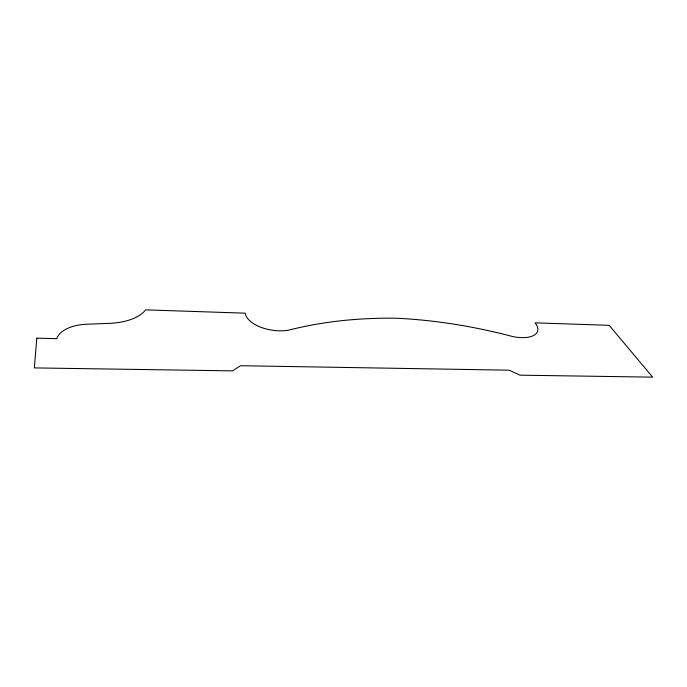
<?xml version="1.0" encoding="UTF-8"?>
<svg xmlns="http://www.w3.org/2000/svg" width="687" height="687" viewBox="0 0 687 687"><rect width="100%" height="100%" fill="white"/><g stroke="black" fill="none" stroke-linecap="round" stroke-linejoin="round"><path stroke-width="1.03" d="M36.789 338.176L34.35 367.906L232.489 370.868L240.57 365.716L509.213 370.181L520.007 375.171L652.65 377.146L609.171 325.32L535.018 322.847A27.205 12.538 16.6 0 1 512.622 336.527A421.165 280.614 23.2 0 0 397.146 318.244A419.826 274.388 24.1 0 0 288.566 330.181A29.275 14.779 8.9 0 1 245.259 313.178L145.601 309.854A46.836 22.989 3.1 0 1 106.622 323.465L87.438 324.195A34.608 18.163 1.9 0 0 56.772 338.657L36.789 338.176"/></g></svg>
